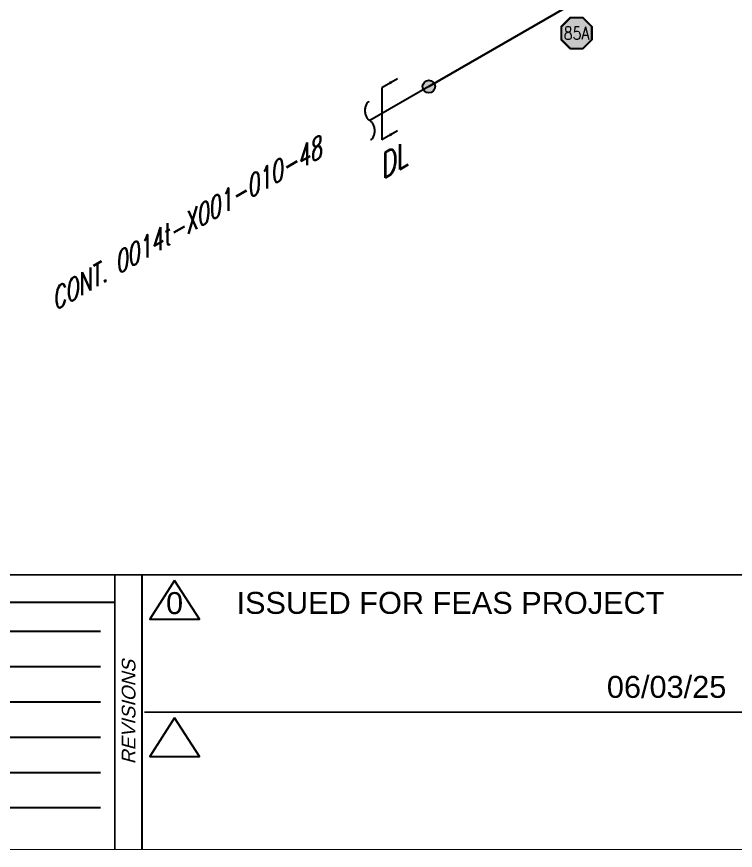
# Model space of a CAD drawing. Header units: inches. Extents: x 0 to 17.2, y 0 to 11.2.
# Drawn here: x 6.928 to 10.199, y 0.121 to 3.917 of the extents above; entities that cross this region are included whole.
import ezdxf
from ezdxf.enums import TextEntityAlignment as Align

# ---------------------------------------------------------------- set-up
doc = ezdxf.new("R2010")
doc.units = ezdxf.units.IN
doc.header["$MEASUREMENT"] = 0
doc.linetypes.add('HIDDEN2', pattern=[0.1875, 0.125, -0.0625])
for name, color, linetype in [('BORDER', 3, 'Continuous'), ('BORDERTEXT', 7, 'Continuous'), ('Continuation', 7, 'Continuous'), ('DL', 20, 'Continuous'), ('PART_PCML', 7, 'Continuous'), ('PIPE-ANNO', 150, 'HIDDEN2'), ('UNAS.PIPE', 251, 'Continuous'), ('WELD POINTS', 41, 'Continuous')]:
    doc.layers.add(name, color=color, linetype=linetype)
doc.layers.add('PIPE', color=7, linetype='Continuous', lineweight=30)
doc.styles.add('FEASStandard', font='arial.ttf')
doc.styles.add('ISO30', font='simplex.shx', dxfattribs={"width": 0.85, "oblique": 30, "height": 0.075})
doc.styles.add('PART_Standard', font='romans', dxfattribs={"width": 0.8, "height": 0.09})
doc.styles.add('Richmond', font='arial.ttf')
doc.styles.add('SIMPLEX', font='ROMANS')
doc.dimstyles.new('Richmond', dxfattribs={"dimtxt": 0.18, "dimasz": 0.18, "dimexe": 0.18, "dimexo": 0.0625, "dimgap": 0.09, "dimtad": 0, "dimtih": 1, "dimtoh": 1, "dimdec": 4, "dimzin": 0, "dimdsep": 46, "dimtxsty": 'Richmond', "dimcen": 0.09, "dimadec": 0, "dimazin": 0, "dimtfac": 1, "dimtdec": 4, "dimtofl": 0, "dimtmove": 0, "dimatfit": 3, "dimfxl": 1, "dimtolj": 1, "dimtzin": 0, "dimarcsym": 0})

# ---------------------------------------------------------------- blocks, each defined once
blk = doc.blocks.new('Border')
blk.add_line((5.4322, 1.2439), (7.435, 1.2439))
for points in [[(5.4296, 1.0829), (7.435, 1.0829)], [(5.1365, 0.9222), (7.435, 0.9222)], [(4.9824, 0.7615), (7.435, 0.7615)], [(4.8221, 0.6009), (7.435, 0.6009)], [(4.9467, 0.4404), (7.435, 0.4404)]]:
    blk.add_lwpolyline(points)
at = {"layer": 'BORDER'}
for p, q in [((7.625, 0.25), (7.625, 1.5)), ((7.5, 1.375), (0.25, 1.375))]:
    blk.add_line(p, q, dxfattribs=at)
at = {"layer": 'BORDER', "const_width": 0.005}
blk.add_lwpolyline([(0.25, 0.25), (17.25, 0.25), (17.25, 11.25), (0.25, 11.25)], close=True, dxfattribs=at)
at = {"layer": 'BORDER', "const_width": 0.00833}
for points in [[(17.25, 1.5), (0.25, 1.5)], [(7.5, 0.25), (7.5, 1.5)], [(7.6336, 0.875), (10.375, 0.875)]]:
    blk.add_lwpolyline(points, dxfattribs=at)
at = {"layer": 'BORDERTEXT', "style": 'FEASStandard', "oblique": 15}
blk.add_text('REVISIONS', height=0.0625, rotation=90, dxfattribs=at).set_placement((7.5625, 0.875), align=Align.MIDDLE)
blk = doc.blocks.new('1_BREAK-PIPE_PIPE_00')
at = {"color": 0, "linetype": 'ByBlock', "lineweight": -2}
for centre, major_axis in [((-0.0298, 0.0919), (0, -0.101)), ((0.0298, -0.0919), (0, 0.101))]:
    blk.add_ellipse(centre, major_axis=major_axis, ratio=0.711978, start_param=0.427466, end_param=3.141593, dxfattribs=at)
blk = doc.blocks.new('1_Tilde_00')
at = {"layer": 'PIPE-ANNO', "xscale": -0.5000000000000001, "yscale": 0.5, "zscale": 0.5}
blk.add_blockref('1_BREAK-PIPE_PIPE_00', (0, 0), dxfattribs=at)
blk = doc.blocks.new('2_WELD_SINGLE_00')
at = {"linetype": 'ByBlock', "lineweight": -2}
h = blk.add_hatch(color=0, dxfattribs=at)
edge = h.paths.add_edge_path()
edge.add_arc((0, 0), 0.0286, 0, 360)
at = {"color": 0, "linetype": 'ByBlock', "lineweight": -2}
blk.add_circle((0, 0), 0.0286, dxfattribs=at)
blk = doc.blocks.new('1_Cont_30')
at = {"layer": 'Continuation', "style": 'PART_Standard', "oblique": 30, "width": 0.8}
blk.add_attdef('CONT', (0, 0), '', height=0.09, rotation=30, dxfattribs=at)
blk = doc.blocks.new('DL_30')
at = {"layer": 'DL', "style": 'ISO30', "oblique": 30, "width": 0.85}
blk.add_text('DL', height=0.1, rotation=30, dxfattribs=at).set_placement((-0.2098, 0.0365))
blk = doc.blocks.new('PART_PCML')
blk.add_hatch(color=0).paths.add_polyline_path([(-0.0699, -0.029), (-0.029, -0.0699), (0.029, -0.0699), (0.0699, -0.029), (0.0699, 0.029), (0.029, 0.0699), (-0.029, 0.0699), (-0.0699, 0.029)])
at = {"color": 7, "const_width": 0.009}
blk.add_lwpolyline([(-0.0699, 0.029), (-0.029, 0.0699), (0.029, 0.0699), (0.0699, 0.029), (0.0699, -0.029), (0.029, -0.0699), (-0.029, -0.0699), (-0.0699, -0.029), (-0.0699, 0.029), (-0.029, 0.0699)], dxfattribs=at)
at = {"color": 18, "true_color": 0x000000}
blk.add_lwpolyline([(-0.029, 0.0699), (-0.0699, 0.029), (-0.0699, -0.029), (-0.029, -0.0699), (0.029, -0.0699), (0.0699, -0.029), (0.0699, 0.029), (0.029, 0.0699)], close=True, dxfattribs=at)
at = {"color": 7, "true_color": 0xffffff, "style": 'SIMPLEX', "width": 0.8, "flags": 1}
for tag, p in [('CIRCUIT', (-0.0939, 0.0889)), ('DM', (-0.0527, -0.1332)), ('TYPE', (-0.0749, -0.2043))]:
    blk.add_attdef(tag, p, '', height=0.0586, dxfattribs=at)
at = {"color": 7, "true_color": 0xffffff, "style": 'SIMPLEX', "width": 0.8}
blk.add_attdef('DMDISP', text='', height=0.0586, dxfattribs=at).set_placement((0, 0), align=Align.MIDDLE_CENTER)
blk = doc.blocks.new('*U120')
at = {"color": 20, "linetype": 'ByBlock', "ltscale": 0.7}
blk.add_line((0.0541, 0.1498), (0.0541, -0.0873), dxfattribs=at)
for points in [[(0.1257, 0.191), (0.0541, 0.1498)], [(0.1257, -0.0459), (0.0541, -0.0873)]]:
    blk.add_leader(points, dimstyle='Richmond', override={"dimasz": 0.04, "dimgap": 0.09, "dimtad": 0}, dxfattribs=at)

msp = doc.modelspace()

# ---------------------------------------------------------------- linework, layer by layer
at = {"layer": 'BORDERTEXT'}
for points in [[(7.6467, 1.349), (7.5338, 1.1734), (7.7595, 1.1734)], [(7.6467, 0.724), (7.5338, 0.5484), (7.7595, 0.5484)]]:
    msp.add_lwpolyline(points, close=True, dxfattribs=at)
at = {"layer": 'PIPE'}
msp.add_line((13.0122, 6.0281), (8.8042, 3.5986), dxfattribs=at)
at = {"layer": 'UNAS.PIPE'}
msp.add_line((8.8042, 3.5986), (8.5355, 3.4435), dxfattribs=at)

# ---------------------------------------------------------------- block references
at = {"rotation": 180}
msp.add_blockref('1_Tilde_00', (8.5355, 3.4435), dxfattribs=at)
msp.add_blockref('DL_30', (8.8032, 3.1396))
at = {"layer": 'BORDER'}
msp.add_blockref('Border', (-0.125, -0.125), dxfattribs=at)
at = {"layer": 'Continuation'}
msp.add_blockref('1_Cont_30', (7.101, 2.5766), dxfattribs=at).add_auto_attribs({'CONT': 'CONT. 0014t-X001-010-48'})
at = {"layer": 'DL'}
msp.add_blockref('*U120', (8.5355, 3.4435), dxfattribs=at)
at = {"layer": 'PART_PCML', "color": 13}
msp.add_blockref('PART_PCML', (9.4764, 3.8419), dxfattribs=at).add_auto_attribs({'DMDISP': '85A'})
at = {"layer": 'WELD POINTS', "rotation": 180}
msp.add_blockref('2_WELD_SINGLE_00', (8.8042, 3.5986), dxfattribs=at)

# ---------------------------------------------------------------- texts
at = {"layer": 'BORDERTEXT', "style": 'FEASStandard'}
msp.add_text('ISSUED FOR FEAS PROJECT', height=0.1, dxfattribs=at).set_placement((8.9026, 1.2476), align=Align.MIDDLE_CENTER)
for tag, text, p in [('0', '', (7.6467, 1.2466)), ('06/03/25', '-', (9.8862, 0.8651))]:
    msp.add_attdef(tag, text=text, height=0.1, dxfattribs=at).set_placement(p, align=Align.MIDDLE_CENTER)

doc.saveas('drawing.dxf')
